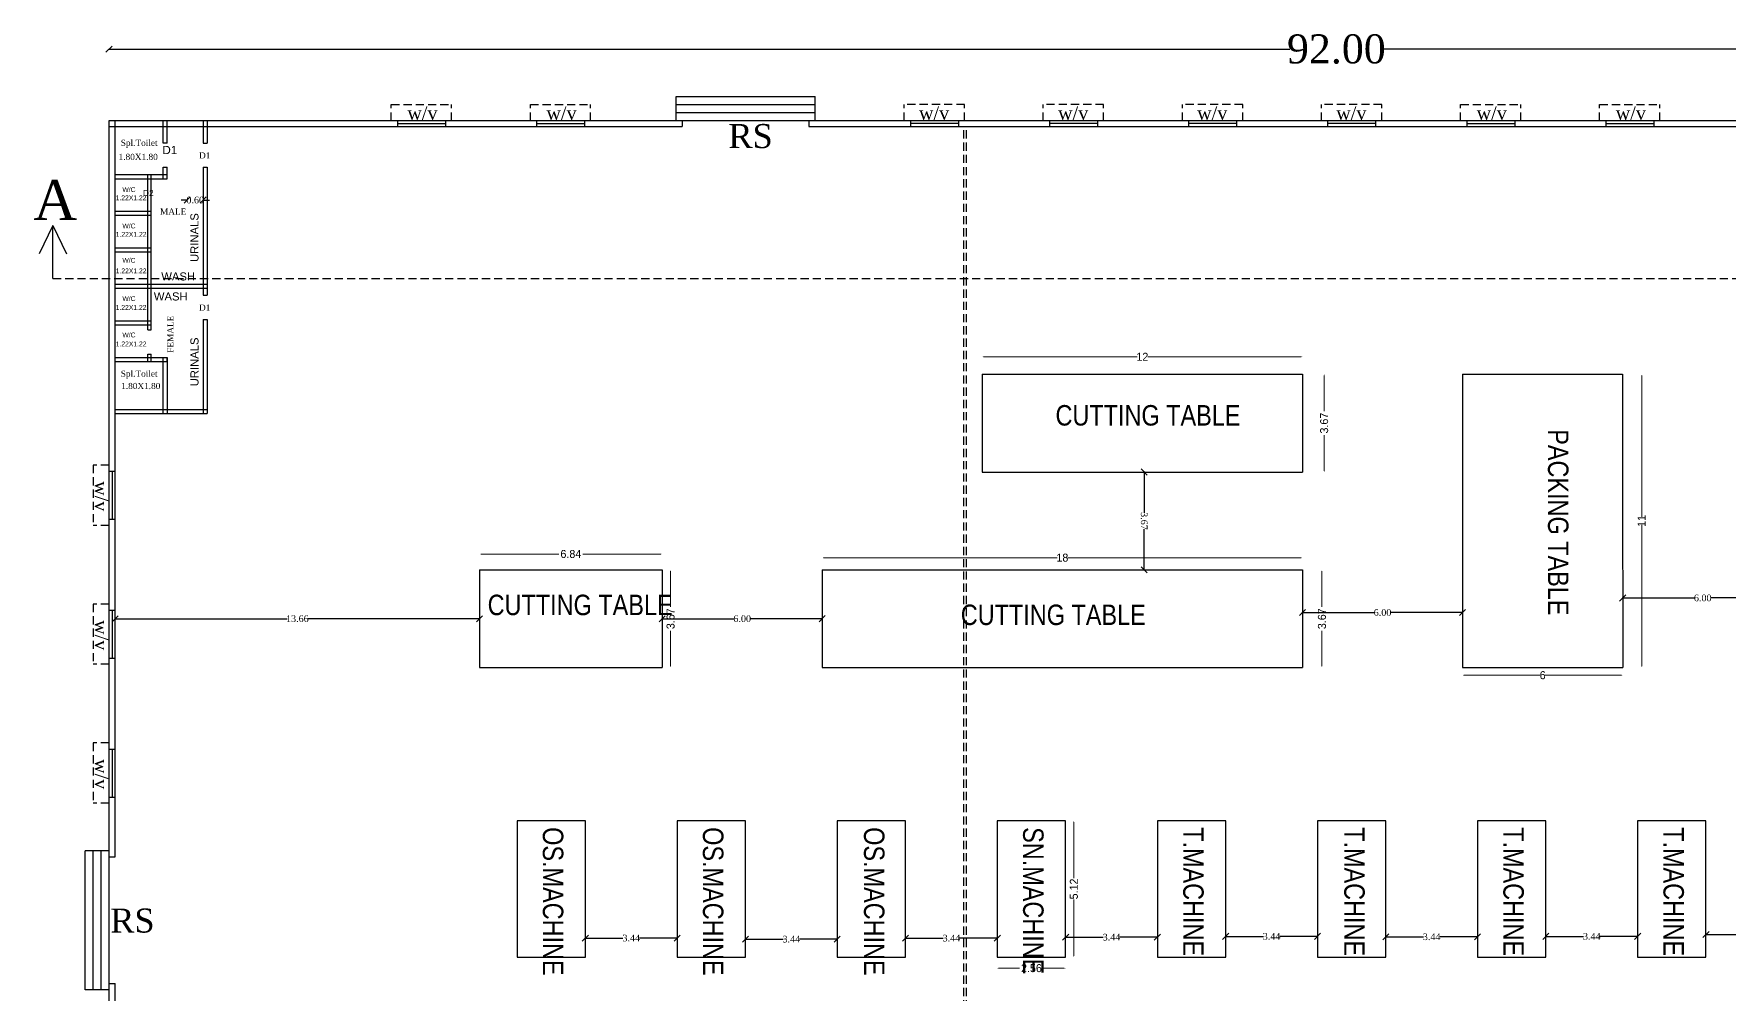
# Model space of a CAD drawing. Header units: metres. Extents: x 1422408 to 2282761, y 5574 to 80428.
# Drawn here: x 2282555.9 to 2282619.4, y 5608.5 to 5644.5 of the extents above; entities that cross this region are included whole.
import ezdxf

# ---------------------------------------------------------------- set-up
doc = ezdxf.new("R2010")
doc.units = ezdxf.units.M
doc.header["$LTSCALE"] = 3.5
doc.header["$MEASUREMENT"] = 0
doc.linetypes.add('HIDDEN', pattern=[0.375, 0.25, -0.125])
doc.layers.get('0').update_dxf_attribs({"linetype": 'CONTINUOUS'})
doc.layers.get('DEFPOINTS').update_dxf_attribs({"linetype": 'CONTINUOUS'})
doc.styles.add('ANAND', font='times.ttf')
doc.styles.add('ARIAL', font='arial.ttf')
doc.styles.add('ROOM TEXT 10.5', font='swissc.ttf')
doc.dimstyles.new('ISO-25', dxfattribs={"dimtxt": 0.3, "dimasz": 0.05, "dimexe": 0.5, "dimexo": 0, "dimgap": 0, "dimtad": 0, "dimtoh": 1, "dimdsep": 46, "dimtxsty": 'Standard', "dimcen": -0.3, "dimse1": 1, "dimse2": 1, "dimclrd": 256, "dimclrt": 256, "dimadec": 0, "dimazin": 0, "dimtfac": 1, "dimtmove": 0, "dimatfit": 3, "dimfxl": 0, "dimlwd": 5, "dimarcsym": 0})
doc.dimstyles.new('STANDARD$0', dxfattribs={"dimtxt": 0.25, "dimasz": 0.18, "dimexe": 2, "dimexo": 2, "dimgap": 0, "dimtad": 0, "dimzin": 0, "dimdsep": 46, "dimtxsty": 'ANAND', "dimblk": 'OBLIQUE', "dimcen": 0.0625, "dimdle": 0.02, "dimse1": 1, "dimse2": 1, "dimadec": 0, "dimazin": 0, "dimtfac": 1, "dimtix": 1, "dimtofl": 0, "dimtmove": 2, "dimatfit": 3, "dimldrblk": 'OBLIQUE', "dimfxl": 0, "dimtolj": 1, "dimtzin": 0, "dimarcsym": 0})

# ---------------------------------------------------------------- blocks, each defined once
blk = doc.blocks.new('*D156')
at = {"lineweight": 5}
for p, q in [((2282585.455, 5624.899), (2282594.205, 5624.899)), ((2282603.355, 5624.899), (2282594.605, 5624.899))]:
    blk.add_line(p, q, dxfattribs=at)
for points in [[(2282585.455, 5624.907), (2282585.455, 5624.891), (2282585.405, 5624.899)], [(2282603.355, 5624.907), (2282603.355, 5624.891), (2282603.405, 5624.899)]]:
    blk.add_solid(points)
at = {"layer": 'DEFPOINTS', "color": 0}
for p in [(2282603.405, 5624.899), (2282585.405, 5624.443), (2282603.405, 5624.443)]:
    blk.add_point(p, dxfattribs=at)
at = {"lineweight": -2, "insert": (2282594.405, 5624.899), "char_height": 0.3, "attachment_point": 5}
blk.add_mtext('18', dxfattribs=at)
blk = doc.blocks.new('*D157')
at = {"lineweight": 5}
for p, q in [((2282604.135, 5624.393), (2282604.135, 5623.06)), ((2282604.135, 5620.826), (2282604.135, 5622.16))]:
    blk.add_line(p, q, dxfattribs=at)
for points in [[(2282604.127, 5624.393), (2282604.143, 5624.393), (2282604.135, 5624.443)], [(2282604.127, 5620.826), (2282604.143, 5620.826), (2282604.135, 5620.776)]]:
    blk.add_solid(points)
at = {"layer": 'DEFPOINTS', "color": 0}
for p in [(2282603.405, 5624.443), (2282603.406, 5620.776), (2282604.135, 5620.776)]:
    blk.add_point(p, dxfattribs=at)
at = {"lineweight": -2, "insert": (2282604.135, 5622.61), "char_height": 0.3, "attachment_point": 5, "rotation": 90}
blk.add_mtext('3.67', dxfattribs=at)
blk = doc.blocks.new('*D158')
at = {"lineweight": 5}
for p, q in [((2282609.456, 5620.491), (2282612.306, 5620.491)), ((2282615.356, 5620.491), (2282612.506, 5620.491))]:
    blk.add_line(p, q, dxfattribs=at)
for points in [[(2282609.456, 5620.5), (2282609.456, 5620.483), (2282609.406, 5620.491)], [(2282615.356, 5620.5), (2282615.356, 5620.483), (2282615.406, 5620.491)]]:
    blk.add_solid(points)
at = {"layer": 'DEFPOINTS', "color": 0}
for p in [(2282609.406, 5620.776), (2282615.406, 5620.776), (2282615.406, 5620.491)]:
    blk.add_point(p, dxfattribs=at)
at = {"lineweight": -2, "insert": (2282612.406, 5620.491), "char_height": 0.3, "attachment_point": 5}
blk.add_mtext('6', dxfattribs=at)
blk = doc.blocks.new('*D159')
at = {"lineweight": 5}
for p, q in [((2282616.117, 5631.73), (2282616.117, 5626.428)), ((2282616.117, 5620.826), (2282616.117, 5626.128))]:
    blk.add_line(p, q, dxfattribs=at)
for points in [[(2282616.108, 5631.73), (2282616.125, 5631.73), (2282616.117, 5631.78)], [(2282616.108, 5620.826), (2282616.125, 5620.826), (2282616.117, 5620.776)]]:
    blk.add_solid(points)
at = {"layer": 'DEFPOINTS', "color": 0}
for p in [(2282615.403, 5631.78), (2282616.117, 5631.78), (2282615.406, 5620.776)]:
    blk.add_point(p, dxfattribs=at)
at = {"lineweight": -2, "insert": (2282616.117, 5626.278), "char_height": 0.3, "attachment_point": 5, "rotation": 90}
blk.add_mtext('11', dxfattribs=at)
blk = doc.blocks.new('*D164')
at = {"lineweight": 5}
for p, q in [((2282591.453, 5632.432), (2282597.203, 5632.432)), ((2282603.353, 5632.432), (2282597.603, 5632.432))]:
    blk.add_line(p, q, dxfattribs=at)
for points in [[(2282591.453, 5632.44), (2282591.453, 5632.423), (2282591.403, 5632.432)], [(2282603.353, 5632.44), (2282603.353, 5632.423), (2282603.403, 5632.432)]]:
    blk.add_solid(points)
at = {"layer": 'DEFPOINTS', "color": 0}
for p in [(2282603.403, 5632.432), (2282591.403, 5631.78), (2282603.403, 5631.78)]:
    blk.add_point(p, dxfattribs=at)
at = {"lineweight": -2, "insert": (2282597.403, 5632.432), "char_height": 0.3, "attachment_point": 5}
blk.add_mtext('12', dxfattribs=at)
blk = doc.blocks.new('*D165')
at = {"lineweight": 5}
for p, q in [((2282604.217, 5631.73), (2282604.217, 5630.395)), ((2282604.217, 5628.16), (2282604.217, 5629.495))]:
    blk.add_line(p, q, dxfattribs=at)
for points in [[(2282604.209, 5631.73), (2282604.226, 5631.73), (2282604.217, 5631.78)], [(2282604.209, 5628.16), (2282604.226, 5628.16), (2282604.217, 5628.11)]]:
    blk.add_solid(points)
at = {"layer": 'DEFPOINTS', "color": 0}
for p in [(2282603.403, 5631.78), (2282603.404, 5628.11), (2282604.217, 5628.11)]:
    blk.add_point(p, dxfattribs=at)
at = {"lineweight": -2, "insert": (2282604.217, 5629.945), "char_height": 0.3, "attachment_point": 5, "rotation": 90}
blk.add_mtext('3.67', dxfattribs=at)
blk = doc.blocks.new('*D166')
at = {"lineweight": 5}
for p, q in [((2282572.611, 5625.037), (2282575.533, 5625.037)), ((2282579.355, 5625.037), (2282576.433, 5625.037))]:
    blk.add_line(p, q, dxfattribs=at)
for points in [[(2282572.611, 5625.046), (2282572.611, 5625.029), (2282572.561, 5625.037)], [(2282579.355, 5625.046), (2282579.355, 5625.029), (2282579.405, 5625.037)]]:
    blk.add_solid(points)
at = {"layer": 'DEFPOINTS', "color": 0}
for p in [(2282572.561, 5625.037), (2282572.561, 5624.443), (2282579.405, 5624.443)]:
    blk.add_point(p, dxfattribs=at)
at = {"lineweight": -2, "insert": (2282575.983, 5625.037), "char_height": 0.3, "attachment_point": 5}
blk.add_mtext('6.84', dxfattribs=at)
blk = doc.blocks.new('*D167')
at = {"lineweight": 5}
for p, q in [((2282579.721, 5624.393), (2282579.721, 5623.06)), ((2282579.721, 5620.826), (2282579.721, 5622.16))]:
    blk.add_line(p, q, dxfattribs=at)
for points in [[(2282579.713, 5624.393), (2282579.729, 5624.393), (2282579.721, 5624.443)], [(2282579.713, 5620.826), (2282579.729, 5620.826), (2282579.721, 5620.776)]]:
    blk.add_solid(points)
at = {"layer": 'DEFPOINTS', "color": 0}
for p in [(2282579.405, 5624.443), (2282579.406, 5620.776), (2282579.721, 5620.776)]:
    blk.add_point(p, dxfattribs=at)
at = {"lineweight": -2, "insert": (2282579.721, 5622.61), "char_height": 0.3, "attachment_point": 5, "rotation": 90}
blk.add_mtext('3.67', dxfattribs=at)
blk = doc.blocks.new('_Oblique')
at = {"color": 0, "linetype": 'ByBlock', "lineweight": -2}
blk.add_line((-0.5, -0.5), (0.5, 0.5), dxfattribs=at)
blk = doc.blocks.new('*D102')
at = {"color": 0, "lineweight": -2, "ltscale": 400}
for p, q in [((2282579.385, 5622.61), (2282582.097, 5622.61)), ((2282585.425, 5622.611), (2282582.714, 5622.61))]:
    blk.add_line(p, q, dxfattribs=at)
at = {"layer": 'DEFPOINTS', "color": 0, "ltscale": 400}
for p in [(2282579.405, 5622.61), (2282585.405, 5622.611), (2282585.405, 5622.611)]:
    blk.add_point(p, dxfattribs=at)
at = {"color": 0, "lineweight": -2, "ltscale": 400, "xscale": 0.23, "yscale": 0.23, "zscale": 0.23}
for p, rotation in [((2282579.405, 5622.61), 180.0126523814835), ((2282585.405, 5622.611), 0.0126523814834913)]:
    blk.add_blockref('_Oblique', p, dxfattribs=dict(at, rotation=rotation))
at = {"color": 0, "ltscale": 400, "insert": (2282582.405, 5622.61), "char_height": 0.25, "attachment_point": 5, "rotation": 0.01265, "style": 'ANAND'}
blk.add_mtext('\\A1;6.00', dxfattribs=at)
blk = doc.blocks.new('*D103')
at = {"color": 0, "lineweight": -2, "ltscale": 400}
for p, q in [((2282603.385, 5622.841), (2282606.097, 5622.842)), ((2282609.425, 5622.842), (2282606.714, 5622.842))]:
    blk.add_line(p, q, dxfattribs=at)
at = {"layer": 'DEFPOINTS', "color": 0, "ltscale": 400}
for p in [(2282603.405, 5622.615), (2282609.405, 5622.842), (2282609.405, 5622.616)]:
    blk.add_point(p, dxfattribs=at)
at = {"color": 0, "lineweight": -2, "ltscale": 400, "xscale": 0.23, "yscale": 0.23, "zscale": 0.23}
for p, rotation in [((2282603.405, 5622.841), 180.0126523851158), ((2282609.405, 5622.842), 0.0126523851157993)]:
    blk.add_blockref('_Oblique', p, dxfattribs=dict(at, rotation=rotation))
at = {"color": 0, "ltscale": 400, "insert": (2282606.405, 5622.842), "char_height": 0.25, "attachment_point": 5, "rotation": 0.01265, "style": 'ANAND'}
blk.add_mtext('\\A1;6.00', dxfattribs=at)
blk = doc.blocks.new('*D104')
at = {"color": 0, "lineweight": -2, "ltscale": 400}
for p, q in [((2282597.469, 5628.13), (2282597.47, 5626.584)), ((2282597.47, 5624.423), (2282597.47, 5625.969))]:
    blk.add_line(p, q, dxfattribs=at)
at = {"layer": 'DEFPOINTS', "color": 0, "ltscale": 400}
for p in [(2282597.404, 5628.11), (2282597.405, 5624.443), (2282597.47, 5624.443)]:
    blk.add_point(p, dxfattribs=at)
at = {"color": 0, "lineweight": -2, "ltscale": 400, "xscale": 0.23, "yscale": 0.23, "zscale": 0.23}
for p, rotation in [((2282597.469, 5628.11), 90.01265238877183), ((2282597.47, 5624.443), 270.0126523887718)]:
    blk.add_blockref('_Oblique', p, dxfattribs=dict(at, rotation=rotation))
at = {"color": 0, "ltscale": 400, "insert": (2282597.47, 5626.276), "char_height": 0.25, "attachment_point": 5, "rotation": 270.01265, "style": 'ANAND'}
blk.add_mtext('\\A1;3.67', dxfattribs=at)
blk = doc.blocks.new('*D105')
at = {"color": 0, "lineweight": -2, "ltscale": 400}
for p, q in [((2282615.385, 5623.388), (2282618.096, 5623.389)), ((2282621.425, 5623.389), (2282618.713, 5623.389))]:
    blk.add_line(p, q, dxfattribs=at)
at = {"layer": 'DEFPOINTS', "color": 0, "ltscale": 400}
for p in [(2282615.405, 5623.234), (2282621.405, 5623.389), (2282621.405, 5623.235)]:
    blk.add_point(p, dxfattribs=at)
at = {"color": 0, "lineweight": -2, "ltscale": 400, "xscale": 0.23, "yscale": 0.23, "zscale": 0.23}
for p, rotation in [((2282615.405, 5623.388), 180.0126523851389), ((2282621.405, 5623.389), 0.0126523851389156)]:
    blk.add_blockref('_Oblique', p, dxfattribs=dict(at, rotation=rotation))
at = {"color": 0, "ltscale": 400, "insert": (2282618.405, 5623.389), "char_height": 0.25, "attachment_point": 5, "rotation": 0.01265, "style": 'ANAND'}
blk.add_mtext('\\A1;6.00', dxfattribs=at)
blk = doc.blocks.new('*D110')
at = {"lineweight": 5}
for p, q in [((2282592.015, 5609.507), (2282592.796, 5609.507)), ((2282594.477, 5609.507), (2282593.696, 5609.507))]:
    blk.add_line(p, q, dxfattribs=at)
for points in [[(2282592.015, 5609.515), (2282592.015, 5609.498), (2282591.965, 5609.507)], [(2282594.477, 5609.515), (2282594.477, 5609.498), (2282594.527, 5609.507)]]:
    blk.add_solid(points)
at = {"layer": 'DEFPOINTS', "color": 0}
for p in [(2282591.965, 5609.92), (2282594.527, 5609.92), (2282591.965, 5609.507)]:
    blk.add_point(p, dxfattribs=at)
at = {"lineweight": -2, "insert": (2282593.246, 5609.507), "char_height": 0.3, "attachment_point": 5}
blk.add_mtext('2.56', dxfattribs=at)
blk = doc.blocks.new('*D111')
at = {"lineweight": 5}
for p, q in [((2282594.836, 5614.987), (2282594.836, 5612.878)), ((2282594.836, 5609.97), (2282594.836, 5612.078))]:
    blk.add_line(p, q, dxfattribs=at)
for points in [[(2282594.827, 5614.987), (2282594.844, 5614.987), (2282594.836, 5615.037)], [(2282594.827, 5609.97), (2282594.844, 5609.97), (2282594.836, 5609.92)]]:
    blk.add_solid(points)
at = {"layer": 'DEFPOINTS', "color": 0}
for p in [(2282594.527, 5615.037), (2282594.836, 5615.037), (2282594.527, 5609.92)]:
    blk.add_point(p, dxfattribs=at)
at = {"lineweight": -2, "insert": (2282594.836, 5612.478), "char_height": 0.3, "attachment_point": 5, "rotation": 90}
blk.add_mtext('5.12', dxfattribs=at)
blk = doc.blocks.new('*D123')
at = {"color": 0, "lineweight": -2, "ltscale": 400}
for p, q in [((2282576.507, 5610.635), (2282577.937, 5610.635)), ((2282579.985, 5610.635), (2282578.555, 5610.635))]:
    blk.add_line(p, q, dxfattribs=at)
at = {"layer": 'DEFPOINTS', "color": 0, "ltscale": 400}
for p in [(2282576.527, 5610.553), (2282579.965, 5610.635), (2282579.965, 5610.553)]:
    blk.add_point(p, dxfattribs=at)
at = {"color": 0, "lineweight": -2, "ltscale": 400, "xscale": 0.23, "yscale": 0.23, "zscale": 0.23, "rotation": 180}
blk.add_blockref('_Oblique', (2282576.527, 5610.635), dxfattribs=at)
at = {"color": 0, "lineweight": -2, "ltscale": 400, "xscale": 0.23, "yscale": 0.23, "zscale": 0.23}
blk.add_blockref('_Oblique', (2282579.965, 5610.635), dxfattribs=at)
at = {"color": 0, "ltscale": 400, "insert": (2282578.246, 5610.635), "char_height": 0.25, "attachment_point": 5, "style": 'ANAND'}
blk.add_mtext('\\A1;3.44', dxfattribs=at)
blk = doc.blocks.new('*D124')
at = {"color": 0, "lineweight": -2, "ltscale": 400}
for p, q in [((2282582.507, 5610.594), (2282583.937, 5610.594)), ((2282585.985, 5610.594), (2282584.555, 5610.594))]:
    blk.add_line(p, q, dxfattribs=at)
at = {"layer": 'DEFPOINTS', "color": 0, "ltscale": 400}
for p in [(2282582.527, 5610.635), (2282585.965, 5610.635), (2282585.965, 5610.594)]:
    blk.add_point(p, dxfattribs=at)
at = {"color": 0, "lineweight": -2, "ltscale": 400, "xscale": 0.23, "yscale": 0.23, "zscale": 0.23, "rotation": 180}
blk.add_blockref('_Oblique', (2282582.527, 5610.594), dxfattribs=at)
at = {"color": 0, "lineweight": -2, "ltscale": 400, "xscale": 0.23, "yscale": 0.23, "zscale": 0.23}
blk.add_blockref('_Oblique', (2282585.965, 5610.594), dxfattribs=at)
at = {"color": 0, "ltscale": 400, "insert": (2282584.246, 5610.594), "char_height": 0.25, "attachment_point": 5, "style": 'ANAND'}
blk.add_mtext('\\A1;3.44', dxfattribs=at)
blk = doc.blocks.new('*D125')
at = {"color": 0, "lineweight": -2, "ltscale": 400}
for p, q in [((2282588.507, 5610.632), (2282589.937, 5610.632)), ((2282591.985, 5610.632), (2282590.555, 5610.632))]:
    blk.add_line(p, q, dxfattribs=at)
at = {"layer": 'DEFPOINTS', "color": 0, "ltscale": 400}
for p in [(2282588.527, 5610.594), (2282591.965, 5610.632), (2282591.965, 5610.594)]:
    blk.add_point(p, dxfattribs=at)
at = {"color": 0, "lineweight": -2, "ltscale": 400, "xscale": 0.23, "yscale": 0.23, "zscale": 0.23, "rotation": 180}
blk.add_blockref('_Oblique', (2282588.527, 5610.632), dxfattribs=at)
at = {"color": 0, "lineweight": -2, "ltscale": 400, "xscale": 0.23, "yscale": 0.23, "zscale": 0.23}
blk.add_blockref('_Oblique', (2282591.965, 5610.632), dxfattribs=at)
at = {"color": 0, "ltscale": 400, "insert": (2282590.246, 5610.632), "char_height": 0.25, "attachment_point": 5, "style": 'ANAND'}
blk.add_mtext('\\A1;3.44', dxfattribs=at)
blk = doc.blocks.new('*D126')
at = {"color": 0, "lineweight": -2, "ltscale": 400}
for p, q in [((2282594.507, 5610.668), (2282595.937, 5610.668)), ((2282597.985, 5610.668), (2282596.555, 5610.668))]:
    blk.add_line(p, q, dxfattribs=at)
at = {"layer": 'DEFPOINTS', "color": 0, "ltscale": 400}
for p in [(2282594.527, 5610.632), (2282597.965, 5610.668), (2282597.965, 5610.632)]:
    blk.add_point(p, dxfattribs=at)
at = {"color": 0, "lineweight": -2, "ltscale": 400, "xscale": 0.23, "yscale": 0.23, "zscale": 0.23, "rotation": 180}
blk.add_blockref('_Oblique', (2282594.527, 5610.668), dxfattribs=at)
at = {"color": 0, "lineweight": -2, "ltscale": 400, "xscale": 0.23, "yscale": 0.23, "zscale": 0.23}
blk.add_blockref('_Oblique', (2282597.965, 5610.668), dxfattribs=at)
at = {"color": 0, "ltscale": 400, "insert": (2282596.246, 5610.668), "char_height": 0.25, "attachment_point": 5, "style": 'ANAND'}
blk.add_mtext('\\A1;3.44', dxfattribs=at)
blk = doc.blocks.new('*D127')
at = {"color": 0, "lineweight": -2, "ltscale": 400}
for p, q in [((2282600.507, 5610.699), (2282601.937, 5610.699)), ((2282603.985, 5610.699), (2282602.555, 5610.699))]:
    blk.add_line(p, q, dxfattribs=at)
at = {"layer": 'DEFPOINTS', "color": 0, "ltscale": 400}
for p in [(2282600.527, 5610.668), (2282603.965, 5610.699), (2282603.965, 5610.668)]:
    blk.add_point(p, dxfattribs=at)
at = {"color": 0, "lineweight": -2, "ltscale": 400, "xscale": 0.23, "yscale": 0.23, "zscale": 0.23, "rotation": 180}
blk.add_blockref('_Oblique', (2282600.527, 5610.699), dxfattribs=at)
at = {"color": 0, "lineweight": -2, "ltscale": 400, "xscale": 0.23, "yscale": 0.23, "zscale": 0.23}
blk.add_blockref('_Oblique', (2282603.965, 5610.699), dxfattribs=at)
at = {"color": 0, "ltscale": 400, "insert": (2282602.246, 5610.699), "char_height": 0.25, "attachment_point": 5, "style": 'ANAND'}
blk.add_mtext('\\A1;3.44', dxfattribs=at)
blk = doc.blocks.new('*D128')
at = {"color": 0, "lineweight": -2, "ltscale": 400}
for p, q in [((2282606.507, 5610.683), (2282607.937, 5610.683)), ((2282609.985, 5610.683), (2282608.555, 5610.683))]:
    blk.add_line(p, q, dxfattribs=at)
at = {"layer": 'DEFPOINTS', "color": 0, "ltscale": 400}
for p in [(2282606.527, 5610.699), (2282609.965, 5610.699), (2282609.965, 5610.683)]:
    blk.add_point(p, dxfattribs=at)
at = {"color": 0, "lineweight": -2, "ltscale": 400, "xscale": 0.23, "yscale": 0.23, "zscale": 0.23, "rotation": 180}
blk.add_blockref('_Oblique', (2282606.527, 5610.683), dxfattribs=at)
at = {"color": 0, "lineweight": -2, "ltscale": 400, "xscale": 0.23, "yscale": 0.23, "zscale": 0.23}
blk.add_blockref('_Oblique', (2282609.965, 5610.683), dxfattribs=at)
at = {"color": 0, "ltscale": 400, "insert": (2282608.246, 5610.683), "char_height": 0.25, "attachment_point": 5, "style": 'ANAND'}
blk.add_mtext('\\A1;3.44', dxfattribs=at)
blk = doc.blocks.new('*D129')
at = {"color": 0, "lineweight": -2, "ltscale": 400}
for p, q in [((2282612.507, 5610.699), (2282613.937, 5610.699)), ((2282615.985, 5610.699), (2282614.555, 5610.699))]:
    blk.add_line(p, q, dxfattribs=at)
at = {"layer": 'DEFPOINTS', "color": 0, "ltscale": 400}
for p in [(2282612.527, 5610.683), (2282615.965, 5610.699), (2282615.965, 5610.683)]:
    blk.add_point(p, dxfattribs=at)
at = {"color": 0, "lineweight": -2, "ltscale": 400, "xscale": 0.23, "yscale": 0.23, "zscale": 0.23, "rotation": 180}
blk.add_blockref('_Oblique', (2282612.527, 5610.699), dxfattribs=at)
at = {"color": 0, "lineweight": -2, "ltscale": 400, "xscale": 0.23, "yscale": 0.23, "zscale": 0.23}
blk.add_blockref('_Oblique', (2282615.965, 5610.699), dxfattribs=at)
at = {"color": 0, "ltscale": 400, "insert": (2282614.246, 5610.699), "char_height": 0.25, "attachment_point": 5, "style": 'ANAND'}
blk.add_mtext('\\A1;3.44', dxfattribs=at)
blk = doc.blocks.new('*D130')
at = {"color": 0, "lineweight": -2, "ltscale": 400}
for p, q in [((2282618.507, 5610.771), (2282619.937, 5610.771)), ((2282621.985, 5610.771), (2282620.555, 5610.771))]:
    blk.add_line(p, q, dxfattribs=at)
at = {"layer": 'DEFPOINTS', "color": 0, "ltscale": 400}
for p in [(2282618.527, 5610.699), (2282621.965, 5610.771), (2282621.965, 5610.699)]:
    blk.add_point(p, dxfattribs=at)
at = {"color": 0, "lineweight": -2, "ltscale": 400, "xscale": 0.23, "yscale": 0.23, "zscale": 0.23, "rotation": 180}
blk.add_blockref('_Oblique', (2282618.527, 5610.771), dxfattribs=at)
at = {"color": 0, "lineweight": -2, "ltscale": 400, "xscale": 0.23, "yscale": 0.23, "zscale": 0.23}
blk.add_blockref('_Oblique', (2282621.965, 5610.771), dxfattribs=at)
at = {"color": 0, "ltscale": 400, "insert": (2282620.246, 5610.771), "char_height": 0.25, "attachment_point": 5, "style": 'ANAND'}
blk.add_mtext('\\A1;3.44', dxfattribs=at)
blk = doc.blocks.new('*D134')
at = {"color": 0, "lineweight": -2, "ltscale": 400}
for p, q in [((2282561.604, 5638.309), (2282561.374, 5638.309)), ((2282562.204, 5638.309), (2282562.434, 5638.309))]:
    blk.add_line(p, q, dxfattribs=at)
at = {"layer": 'DEFPOINTS', "color": 0, "ltscale": 400}
for p in [(2282562.204, 5638.309), (2282561.604, 5638.096), (2282562.204, 5638.096)]:
    blk.add_point(p, dxfattribs=at)
at = {"color": 0, "lineweight": -2, "ltscale": 400, "xscale": 0.23, "yscale": 0.23, "zscale": 0.23}
blk.add_blockref('_Oblique', (2282561.604, 5638.309), dxfattribs=at)
at = {"color": 0, "lineweight": -2, "ltscale": 400, "xscale": 0.23, "yscale": 0.23, "zscale": 0.23, "rotation": 180}
blk.add_blockref('_Oblique', (2282562.204, 5638.309), dxfattribs=at)
at = {"color": 0, "ltscale": 400, "insert": (2282561.904, 5638.309), "char_height": 0.25, "attachment_point": 5, "style": 'ANAND'}
blk.add_mtext('\\A1;0.60', dxfattribs=at)
blk = doc.blocks.new('*D135')
at = {"color": 0, "lineweight": -2, "ltscale": 400}
for p, q in [((2282558.884, 5622.61), (2282565.346, 5622.61)), ((2282572.581, 5622.61), (2282566.119, 5622.61))]:
    blk.add_line(p, q, dxfattribs=at)
at = {"layer": 'DEFPOINTS', "color": 0, "ltscale": 400}
for p in [(2282558.904, 5622.61), (2282558.904, 5622.61), (2282572.561, 5622.61)]:
    blk.add_point(p, dxfattribs=at)
at = {"color": 0, "lineweight": -2, "ltscale": 400, "xscale": 0.23, "yscale": 0.23, "zscale": 0.23, "rotation": 180}
blk.add_blockref('_Oblique', (2282558.904, 5622.61), dxfattribs=at)
at = {"color": 0, "lineweight": -2, "ltscale": 400, "xscale": 0.23, "yscale": 0.23, "zscale": 0.23}
blk.add_blockref('_Oblique', (2282572.561, 5622.61), dxfattribs=at)
at = {"color": 0, "ltscale": 400, "insert": (2282565.733, 5622.61), "char_height": 0.25, "attachment_point": 5, "style": 'ANAND'}
blk.add_mtext('\\A1;13.66', dxfattribs=at)
blk = doc.blocks.new('*D137')
at = {"color": 0, "lineweight": -2, "ltscale": 400}
for p, q in [((2282558.654, 5643.966), (2282602.926, 5643.966)), ((2282650.694, 5643.966), (2282606.423, 5643.966))]:
    blk.add_line(p, q, dxfattribs=at)
at = {"layer": 'DEFPOINTS', "color": 0, "ltscale": 400}
for p in [(2282650.674, 5643.966), (2282558.674, 5641.291), (2282650.674, 5641.291)]:
    blk.add_point(p, dxfattribs=at)
at = {"color": 0, "lineweight": -2, "ltscale": 400, "xscale": 0.23, "yscale": 0.23, "zscale": 0.23, "rotation": 180}
blk.add_blockref('_Oblique', (2282558.674, 5643.966), dxfattribs=at)
at = {"color": 0, "lineweight": -2, "ltscale": 400, "xscale": 0.23, "yscale": 0.23, "zscale": 0.23}
blk.add_blockref('_Oblique', (2282650.674, 5643.966), dxfattribs=at)
at = {"color": 0, "ltscale": 400, "insert": (2282604.674, 5643.966), "char_height": 0.25, "attachment_point": 5, "style": 'ANAND'}
blk.add_mtext('\\A1;{\\H4.3568x;92.00}', dxfattribs=at)

msp = doc.modelspace()

# ---------------------------------------------------------------- linework, layer by layer
at = {"ltscale": 400}
for p, q in [((2282579.92729, 5642.19094), (2282585.13729, 5642.19094)), ((2282579.92729, 5641.29094), (2282579.92729, 5642.19094)), ((2282585.13729, 5641.29094), (2282585.13729, 5642.19094)), ((2282579.92729, 5641.89094), (2282585.13729, 5641.89094)), ((2282579.92729, 5641.59094), (2282585.13729, 5641.59094)), ((2282558.67449, 5579.29094), (2282558.67449, 5641.29094)), ((2282558.67449, 5641.29094), (2282650.67449, 5641.29094)), ((2282558.67449, 5641.06094), (2282580.15729, 5641.06094)), ((2282558.90449, 5613.67978), (2282558.90449, 5641.29094)), ((2282560.70449, 5640.44319), (2282560.70449, 5641.29094)), ((2282560.85449, 5640.44319), (2282560.85449, 5641.29094)), ((2282562.20449, 5641.29094), (2282562.20449, 5640.44816)), ((2282562.35449, 5641.29094), (2282562.35449, 5640.44816)), ((2282569.48201, 5641.29094), (2282569.48201, 5641.06094)), ((2282569.48201, 5641.17594), (2282571.28201, 5641.17594)), ((2282571.28201, 5641.29094), (2282571.28201, 5641.06094)), ((2282574.6949, 5641.29094), (2282574.6949, 5641.06094)), ((2282574.6949, 5641.17594), (2282576.4949, 5641.17594)), ((2282576.4949, 5641.29094), (2282576.4949, 5641.06094)), ((2282580.15729, 5641.29094), (2282580.15729, 5641.06094)), ((2282580.15729, 5641.29094), (2282584.90729, 5641.29094)), ((2282584.90729, 5641.29094), (2282584.90729, 5641.06094)), ((2282584.90729, 5641.06094), (2282625.58542, 5641.06094)), ((2282588.70768, 5641.29094), (2282588.70768, 5641.06094)), ((2282590.50768, 5641.17594), (2282588.70768, 5641.17594)), ((2282590.50768, 5641.29094), (2282590.50768, 5641.06094)), ((2282593.92057, 5641.29094), (2282593.92057, 5641.06094)), ((2282595.72057, 5641.17594), (2282593.92057, 5641.17594)), ((2282595.72057, 5641.29094), (2282595.72057, 5641.06094)), ((2282599.13346, 5641.29094), (2282599.13346, 5641.06094)), ((2282600.93346, 5641.17594), (2282599.13346, 5641.17594)), ((2282600.93346, 5641.29094), (2282600.93346, 5641.06094)), ((2282604.34636, 5641.29094), (2282604.34636, 5641.06094)), ((2282606.14636, 5641.17594), (2282604.34636, 5641.17594)), ((2282606.14636, 5641.29094), (2282606.14636, 5641.06094)), ((2282609.55925, 5641.29094), (2282609.55925, 5641.06094)), ((2282609.55925, 5641.17594), (2282611.35925, 5641.17594)), ((2282611.35925, 5641.29094), (2282611.35925, 5641.06094)), ((2282614.77214, 5641.29094), (2282614.77214, 5641.06094)), ((2282614.77214, 5641.17594), (2282616.57214, 5641.17594)), ((2282616.57214, 5641.29094), (2282616.57214, 5641.06094)), ((2282560.70449, 5640.45513), (2282560.85449, 5640.45513)), ((2282562.20449, 5640.44816), (2282562.35449, 5640.44816)), ((2282560.70449, 5639.11094), (2282560.70449, 5639.54513)), ((2282560.70449, 5639.54513), (2282560.85449, 5639.54513)), ((2282560.85449, 5639.11094), (2282560.85449, 5639.54513)), ((2282562.20449, 5639.53816), (2282562.20449, 5634.74184)), ((2282562.20449, 5639.53816), (2282562.35449, 5639.53816)), ((2282562.35449, 5639.53816), (2282562.35449, 5634.74184)), ((2282558.90449, 5639.26094), (2282560.85449, 5639.26094)), ((2282558.90449, 5639.11094), (2282560.85449, 5639.11094)), ((2282560.12449, 5633.44063), (2282560.12449, 5639.26094)), ((2282560.25449, 5633.44063), (2282560.25449, 5639.26094)), ((2282558.90449, 5637.89094), (2282560.25449, 5637.89094)), ((2282558.90449, 5637.74094), (2282560.25449, 5637.74094)), ((2282556.5701, 5637.35003), (2282556.05573, 5636.29774)), ((2282556.5701, 5635.36258), (2282556.5701, 5637.35003)), ((2282556.5701, 5637.35003), (2282557.08447, 5636.29774)), ((2282558.90449, 5636.52094), (2282560.25449, 5636.52094)), ((2282558.90449, 5636.37094), (2282560.25449, 5636.37094)), ((2282558.90449, 5635.15094), (2282562.35449, 5635.15094)), ((2282558.90449, 5635.00094), (2282562.35449, 5635.00094)), ((2282562.20449, 5634.74184), (2282562.35449, 5634.74184)), ((2282558.90449, 5633.78094), (2282560.25449, 5633.78094)), ((2282562.20449, 5633.83184), (2282562.20449, 5630.31094)), ((2282562.20449, 5633.83184), (2282562.35449, 5633.83184)), ((2282562.35449, 5633.83184), (2282562.35449, 5630.31094)), ((2282558.90449, 5633.63094), (2282560.25449, 5633.63094)), ((2282560.12449, 5633.44063), (2282560.25449, 5633.44063)), ((2282560.12449, 5632.26094), (2282560.12449, 5632.53063)), ((2282560.12449, 5632.53063), (2282560.25449, 5632.53063)), ((2282560.25449, 5632.26094), (2282560.25449, 5632.53063)), ((2282558.90449, 5632.41094), (2282560.25449, 5632.41094)), ((2282558.90449, 5632.41094), (2282560.85449, 5632.41094)), ((2282558.90449, 5632.26094), (2282560.25449, 5632.26094)), ((2282558.90449, 5632.26094), (2282560.85449, 5632.26094)), ((2282560.70449, 5630.31094), (2282560.70449, 5632.41094)), ((2282560.85449, 5632.26094), (2282560.85449, 5632.41094)), ((2282560.85449, 5632.41094), (2282560.85449, 5630.31094)), ((2282558.90449, 5630.46094), (2282562.35449, 5630.46094)), ((2282558.90449, 5630.31094), (2282562.35449, 5630.31094)), ((2282558.67449, 5628.14209), (2282558.90449, 5628.14209)), ((2282558.78949, 5628.14209), (2282558.78949, 5626.34209)), ((2282558.67449, 5626.34209), (2282558.90449, 5626.34209)), ((2282585.40473, 5624.44303), (2282585.40554, 5620.77643)), ((2282558.67449, 5622.93209), (2282558.90449, 5622.93209)), ((2282558.78949, 5622.93209), (2282558.78949, 5621.13209)), ((2282558.67449, 5621.13209), (2282558.90449, 5621.13209)), ((2282572.56059, 5620.77643), (2282572.56059, 5620.77643)), ((2282572.56059, 5620.77643), (2282579.40554, 5620.77643)), ((2282558.67449, 5617.72209), (2282558.90449, 5617.72209)), ((2282558.78949, 5617.72209), (2282558.78949, 5615.92209)), ((2282558.67449, 5615.92209), (2282558.90449, 5615.92209)), ((2282557.77449, 5608.69978), (2282557.77449, 5613.90978)), ((2282558.67449, 5613.90978), (2282557.77449, 5613.90978)), ((2282558.07449, 5608.69978), (2282558.07449, 5613.90978)), ((2282558.37449, 5608.69978), (2282558.37449, 5613.90978)), ((2282558.67449, 5613.67978), (2282558.90449, 5613.67978)), ((2282558.67449, 5608.92978), (2282558.67449, 5613.67978)), ((2282558.67449, 5608.69978), (2282557.77449, 5608.69978)), ((2282558.67449, 5608.92978), (2282558.90449, 5608.92978)), ((2282558.90449, 5579.29094), (2282558.90449, 5608.92978))]:
    msp.add_line(p, q, dxfattribs=at)
at = {"linetype": 'HIDDEN', "ltscale": 0.35}
for p, q in [((2282569.25201, 5641.29094), (2282569.25201, 5641.89094)), ((2282569.25201, 5641.89094), (2282571.51201, 5641.89094)), ((2282571.51201, 5641.29094), (2282571.51201, 5641.89094)), ((2282574.4649, 5641.29094), (2282574.4649, 5641.89094)), ((2282574.4649, 5641.89094), (2282576.7249, 5641.89094)), ((2282576.7249, 5641.29094), (2282576.7249, 5641.89094)), ((2282590.73768, 5641.89094), (2282588.47768, 5641.89094)), ((2282588.47768, 5641.29094), (2282588.47768, 5641.89094)), ((2282590.73768, 5641.29094), (2282590.73768, 5641.89094)), ((2282595.95057, 5641.89094), (2282593.69057, 5641.89094)), ((2282593.69057, 5641.29094), (2282593.69057, 5641.89094)), ((2282595.95057, 5641.29094), (2282595.95057, 5641.89094)), ((2282601.16346, 5641.89094), (2282598.90346, 5641.89094)), ((2282598.90346, 5641.29094), (2282598.90346, 5641.89094)), ((2282601.16346, 5641.29094), (2282601.16346, 5641.89094)), ((2282606.37636, 5641.89094), (2282604.11636, 5641.89094)), ((2282604.11636, 5641.29094), (2282604.11636, 5641.89094)), ((2282606.37636, 5641.29094), (2282606.37636, 5641.89094)), ((2282609.32925, 5641.29094), (2282609.32925, 5641.89094)), ((2282609.32925, 5641.89094), (2282611.58925, 5641.89094)), ((2282611.58925, 5641.29094), (2282611.58925, 5641.89094)), ((2282614.54214, 5641.29094), (2282614.54214, 5641.89094)), ((2282614.54214, 5641.89094), (2282616.80214, 5641.89094)), ((2282616.80214, 5641.29094), (2282616.80214, 5641.89094)), ((2282590.70626, 5579.52094), (2282590.70626, 5641.06094)), ((2282590.80626, 5579.52094), (2282590.80626, 5641.06094)), ((2282556.5701, 5635.36258), (2282653.53426, 5635.36258)), ((2282558.67449, 5628.37209), (2282558.07449, 5628.37209)), ((2282558.07449, 5628.37209), (2282558.07449, 5626.11209)), ((2282558.67449, 5626.11209), (2282558.07449, 5626.11209)), ((2282558.67449, 5623.16209), (2282558.07449, 5623.16209)), ((2282558.07449, 5623.16209), (2282558.07449, 5620.90209)), ((2282558.67449, 5620.90209), (2282558.07449, 5620.90209)), ((2282558.67449, 5617.95209), (2282558.07449, 5617.95209)), ((2282558.07449, 5617.95209), (2282558.07449, 5615.69209)), ((2282558.67449, 5615.69209), (2282558.07449, 5615.69209))]:
    msp.add_line(p, q, dxfattribs=at)
at = {"lineweight": -2}
for p, q in [((2282591.40311, 5631.77963), (2282591.40392, 5628.10963)), ((2282591.40311, 5631.77963), (2282603.40311, 5631.77963)), ((2282603.40311, 5631.77963), (2282603.40392, 5628.10963)), ((2282603.40311, 5631.77963), (2282603.40392, 5628.10963)), ((2282609.40311, 5631.77963), (2282609.40392, 5628.10963)), ((2282609.40311, 5631.77963), (2282615.40311, 5631.77963)), ((2282615.40311, 5631.77963), (2282615.40392, 5628.10963)), ((2282591.40392, 5628.10963), (2282603.40392, 5628.10963)), ((2282609.40392, 5628.10963), (2282609.40554, 5620.77643)), ((2282615.40392, 5628.10963), (2282615.40554, 5620.77643)), ((2282572.56059, 5624.44303), (2282572.56059, 5620.77643)), ((2282572.56059, 5624.44303), (2282579.40473, 5624.44303)), ((2282579.40473, 5624.44303), (2282579.40554, 5620.77643)), ((2282585.40473, 5624.44303), (2282591.40473, 5624.44303)), ((2282591.40473, 5624.44303), (2282597.40473, 5624.44303)), ((2282597.40473, 5624.44303), (2282603.40473, 5624.44303)), ((2282603.40473, 5624.44303), (2282603.40554, 5620.77643)), ((2282603.40473, 5624.44303), (2282603.40554, 5620.77643)), ((2282585.40554, 5620.77643), (2282591.40554, 5620.77643)), ((2282591.40554, 5620.77643), (2282597.40554, 5620.77643)), ((2282597.40554, 5620.77643), (2282603.40554, 5620.77643)), ((2282609.40554, 5620.77643), (2282615.40554, 5620.77643))]:
    msp.add_line(p, q, dxfattribs=at)
at = {"ltscale": 400}
msp.add_lwpolyline([(2282558.67449, 5641.29094), (2282650.67449, 5641.29094), (2282650.67449, 5579.29094), (2282558.67449, 5579.29094)], close=True, dxfattribs=at)
at = {"lineweight": -2}
for points in [[(2282573.96546, 5609.91968), (2282576.52725, 5609.91968), (2282576.52725, 5615.03689), (2282573.96546, 5615.03689)], [(2282579.96546, 5609.91968), (2282582.52725, 5609.91968), (2282582.52725, 5615.03689), (2282579.96546, 5615.03689)], [(2282585.96546, 5609.91968), (2282588.52725, 5609.91968), (2282588.52725, 5615.03689), (2282585.96546, 5615.03689)], [(2282591.96546, 5609.91968), (2282594.52725, 5609.91968), (2282594.52725, 5615.03689), (2282591.96546, 5615.03689)], [(2282597.96546, 5609.91968), (2282600.52725, 5609.91968), (2282600.52725, 5615.03689), (2282597.96546, 5615.03689)], [(2282603.96546, 5609.91968), (2282606.52725, 5609.91968), (2282606.52725, 5615.03689), (2282603.96546, 5615.03689)], [(2282609.96546, 5609.91968), (2282612.52725, 5609.91968), (2282612.52725, 5615.03689), (2282609.96546, 5615.03689)], [(2282615.96546, 5609.91968), (2282618.52725, 5609.91968), (2282618.52725, 5615.03689), (2282615.96546, 5615.03689)]]:
    msp.add_lwpolyline(points, close=True, dxfattribs=at)

# ---------------------------------------------------------------- texts
for s, height, style, p in [('w/v', 0.5, 'ANAND', (2282569.85398, 5641.32316)), ('w/v', 0.5, 'ANAND', (2282575.06687, 5641.32316)), ('w/v', 0.5, 'ANAND', (2282589.03044, 5641.32316)), ('w/v', 0.5, 'ANAND', (2282594.24333, 5641.32316)), ('w/v', 0.5, 'ANAND', (2282599.45623, 5641.32316)), ('w/v', 0.5, 'ANAND', (2282604.66912, 5641.32316)), ('w/v', 0.5, 'ANAND', (2282609.93122, 5641.32316)), ('w/v', 0.5, 'ANAND', (2282615.14411, 5641.32316)), ('Spl.Toilet', 0.23, 'ANAND', (2282559.11316, 5640.34046)), ('1.80X1.80', 0.23, 'ANAND', (2282559.03368, 5639.8127)), ('D1', 0.23, 'ANAND', (2282562.04646, 5639.86853)), ('A', 1.5, 'ANAND', (2282555.83549, 5637.56192)), ('1.22X1.22', 0.18144, 'ARIAL', (2282558.92342, 5638.30267)), ('MALE', 0.23, 'ANAND', (2282560.58577, 5637.76316)), ('1.22X1.22', 0.18144, 'ARIAL', (2282558.92342, 5636.93267)), ('1.22X1.22', 0.18144, 'ARIAL', (2282558.92342, 5635.56267)), ('WASH', 0.3024, 'ARIAL', (2282560.6315, 5635.29308)), ('WASH', 0.3024, 'ARIAL', (2282560.35304, 5634.54308)), ('D1', 0.23, 'ANAND', (2282562.04646, 5634.16221)), ('1.22X1.22', 0.18144, 'ARIAL', (2282558.92342, 5634.19267)), ('1.22X1.22', 0.18144, 'ARIAL', (2282558.92342, 5632.82267)), ('Spl.Toilet', 0.23, 'ANAND', (2282559.11316, 5631.68368)), ('1.80X1.80', 0.23, 'ANAND', (2282559.13012, 5631.22221))]:
    msp.add_text(s, height=height, dxfattribs=dict(style=style)).set_placement(p)
for s, height, rotation, style, p in [('URINALS', 0.3024, 90, 'ARIAL', (2282562.02595, 5635.98542)), ('FEMALE', 0.23, 90, 'ANAND', (2282561.08758, 5632.58318)), ('URINALS', 0.3024, 90, 'ARIAL', (2282562.02695, 5631.32414)), ('w/v', 0.5, 270, 'ANAND', (2282558.13974, 5627.77012)), ('w/v', 0.5, 270, 'ANAND', (2282558.13974, 5622.56012)), ('w/v', 0.5, 270, 'ANAND', (2282558.13974, 5617.35012))]:
    msp.add_text(s, height=height, rotation=rotation, dxfattribs=dict(style=style)).set_placement(p)
at = {"lineweight": -2, "style": 'ROOM TEXT 10.5'}
for p in [(2282594.14727, 5629.85324), (2282572.86364, 5622.74419), (2282590.59798, 5622.37335)]:
    msp.add_text('CUTTING TABLE', height=0.7671852, dxfattribs=at).set_placement(p)
for s, height, p in [('PACKING TABLE', 0.7671852, (2282612.60589, 5629.71514)), ('OS.MACHINE', 0.767185, (2282574.93255, 5614.79375)), ('OS.MACHINE', 0.767185, (2282580.93255, 5614.79375)), ('OS.MACHINE', 0.767185, (2282586.96898, 5614.79375)), ('SN.MACHINE', 0.767185, (2282592.93255, 5614.79375)), ('T.MACHINE', 0.767185, (2282598.93255, 5614.79375)), ('T.MACHINE', 0.767185, (2282604.96898, 5614.79375)), ('T.MACHINE', 0.767185, (2282610.93255, 5614.79375)), ('T.MACHINE', 0.767185, (2282616.93255, 5614.79375))]:
    msp.add_text(s, height=height, rotation=270, dxfattribs=at).set_placement(p)
at = {"lineweight": 53}
for s, insert, char_height, width, attachment_point, style in [('RS', (2282581.88718, 5640.24605), 0.9, 11.4051114, 7, 'ANAND'), ('D1', (2282560.67613, 5640.34029), 0.3087, 3.9119532, 1, 'ARIAL'), ('W/C', (2282559.17335, 5638.79095), 0.18144, 2.2992705, 1, 'ARIAL'), ('D2', (2282559.94666, 5638.68593), 0.222264, 2.8166063, 1, 'ARIAL'), ('W/C', (2282559.17335, 5637.42803), 0.18144, 2.2992705, 1, 'ARIAL'), ('W/C', (2282559.17335, 5636.13826), 0.18144, 2.2992705, 1, 'ARIAL'), ('W/C', (2282559.17335, 5634.70432), 0.18144, 2.2992705, 1, 'ARIAL'), ('W/C', (2282559.17335, 5633.34136), 0.18144, 2.2992705, 1, 'ARIAL'), ('RS', (2282560.38123, 5611.74305), 0.9, 11.4051114, 3, 'ANAND')]:
    msp.add_mtext(s, dxfattribs=dict(at, insert=insert, char_height=char_height, width=width, attachment_point=attachment_point, style=style))

# ---------------------------------------------------------------- dimensions: what is measured, and where the dimension line sits
at = {"ltscale": 400}
dim = msp.add_aligned_dim(p1=(2282558.67449, 5641.29094), p2=(2282650.67449, 5641.29094), distance=2.67521, text='{\\H4.3568x;92.00}', dimstyle='STANDARD$0', override={"dimasz": 0.23, "dimfxl": 0, "dimfxlon": 1, "dimarcsym": 1}, dxfattribs=at)
dim.commit()
dim.dimension.update_dxf_attribs({"geometry": '*D137', "text_midpoint": (2282604.67449, 5643.96614)})
for p1, p2, distance, override, picture, middle in [((2282561.60449, 5638.09639), (2282562.20449, 5638.09639), 0.2122, {"dimasz": 0.23, "dimfxl": 0, "dimfxlon": 1, "dimarcsym": 1}, '*D134', (2282561.90449, 5638.30859)), ((2282597.40392, 5628.10963), (2282597.40473, 5624.44303), 0.06551, {"dimasz": 0.23, "dimfxl": 0.25, "dimfxlon": 1, "dimarcsym": 1}, '*D104', (2282597.46984, 5626.27635)), ((2282603.40514, 5622.61503), (2282609.40514, 5622.61636), 0.22599, {"dimasz": 0.23, "dimfxl": 0.25, "dimfxlon": 1, "dimarcsym": 1}, '*D103', (2282606.40509, 5622.84168)), ((2282615.405, 5623.2339), (2282621.405, 5623.23523), 0.15415, {"dimasz": 0.23, "dimfxl": 0.25, "dimfxlon": 1, "dimarcsym": 1}, '*D105', (2282618.40497, 5623.38872)), ((2282572.56059, 5622.60973), (2282558.90449, 5622.60973), 0, {"dimasz": 0.23, "dimfxl": 0, "dimfxlon": 1, "dimarcsym": 1}, '*D135', (2282565.73254, 5622.60973)), ((2282579.40514, 5622.60973), (2282585.40514, 5622.61106), 0, {"dimasz": 0.23, "dimfxl": 0.25, "dimfxlon": 1, "dimarcsym": 1}, '*D102', (2282582.40514, 5622.61039)), ((2282618.52725, 5610.69881), (2282621.96546, 5610.69881), 0.07255, {"dimasz": 0.23, "dimfxl": 0.25, "dimfxlon": 1, "dimarcsym": 1}, '*D130', (2282620.24636, 5610.77136)), ((2282576.52725, 5610.55288), (2282579.96546, 5610.55288), 0.08207, {"dimasz": 0.23, "dimfxl": 0.25, "dimfxlon": 1, "dimarcsym": 1}, '*D123', (2282578.24635, 5610.63495)), ((2282582.52725, 5610.63495), (2282585.96546, 5610.63495), -0.04081, {"dimasz": 0.23, "dimfxl": 0.25, "dimfxlon": 1, "dimarcsym": 1}, '*D124', (2282584.24635, 5610.59414)), ((2282588.52725, 5610.59414), (2282591.96546, 5610.59414), 0.03751, {"dimasz": 0.23, "dimfxl": 0.25, "dimfxlon": 1, "dimarcsym": 1}, '*D125', (2282590.24636, 5610.63165)), ((2282594.52725, 5610.63165), (2282597.96546, 5610.63165), 0.03637, {"dimasz": 0.23, "dimfxl": 0.25, "dimfxlon": 1, "dimarcsym": 1}, '*D126', (2282596.24636, 5610.66802)), ((2282600.52725, 5610.66802), (2282603.96546, 5610.66802), 0.03062, {"dimasz": 0.23, "dimfxl": 0.25, "dimfxlon": 1, "dimarcsym": 1}, '*D127', (2282602.24636, 5610.69864)), ((2282606.52725, 5610.69864), (2282609.96546, 5610.69864), -0.01522, {"dimasz": 0.23, "dimfxl": 0.25, "dimfxlon": 1, "dimarcsym": 1}, '*D128', (2282608.24636, 5610.68342)), ((2282612.52725, 5610.68342), (2282615.96546, 5610.68342), 0.01539, {"dimasz": 0.23, "dimfxl": 0.25, "dimfxlon": 1, "dimarcsym": 1}, '*D129', (2282614.24636, 5610.69881))]:
    dim = msp.add_aligned_dim(p1=p1, p2=p2, distance=distance, dimstyle='STANDARD$0', override=override, dxfattribs=at)
    dim.commit()
    dim.dimension.update_dxf_attribs({"geometry": picture, "text_midpoint": middle})
at = {"lineweight": -2}
for base, p1, p2, picture, middle in [((2282603.40311, 5632.43152), (2282591.40311, 5631.77963), (2282603.40311, 5631.77963), '*D164', (2282597.40311, 5632.43152)), ((2282572.56059, 5625.0373), (2282579.40473, 5624.44303), (2282572.56059, 5624.44303), '*D166', (2282575.98266, 5625.0373)), ((2282603.40473, 5624.89886), (2282585.40473, 5624.44303), (2282603.40473, 5624.44303), '*D156', (2282594.40473, 5624.89886)), ((2282615.40554, 5620.49122), (2282609.40554, 5620.77643), (2282615.40554, 5620.77643), '*D158', (2282612.40554, 5620.49122)), ((2282591.96546, 5609.50659), (2282594.52725, 5609.91968), (2282591.96546, 5609.91968), '*D110', (2282593.24636, 5609.50659))]:
    dim = msp.add_linear_dim(base=base, p1=p1, p2=p2, dimstyle='ISO-25', dxfattribs=at)
    dim.commit()
    dim.dimension.update_dxf_attribs({"geometry": picture, "text_midpoint": middle})
for base, p1, p2, picture, middle in [((2282604.21719, 5628.10963), (2282603.40311, 5631.77963), (2282603.40392, 5628.10963), '*D165', (2282604.21719, 5629.94463)), ((2282616.11658, 5631.77963), (2282615.40554, 5620.77643), (2282615.40311, 5631.77963), '*D159', (2282616.11658, 5626.27803)), ((2282579.72092, 5620.77643), (2282579.40473, 5624.44303), (2282579.40554, 5620.77643), '*D167', (2282579.72092, 5622.60973)), ((2282604.13504, 5620.77643), (2282603.40473, 5624.44303), (2282603.40554, 5620.77643), '*D157', (2282604.13504, 5622.60973)), ((2282594.83577, 5615.03689), (2282594.52725, 5609.91968), (2282594.52725, 5615.03689), '*D111', (2282594.83577, 5612.47829))]:
    dim = msp.add_linear_dim(base=base, p1=p1, p2=p2, angle=90, dimstyle='ISO-25', dxfattribs=at)
    dim.commit()
    dim.dimension.update_dxf_attribs({"geometry": picture, "text_midpoint": middle})

doc.saveas('drawing.dxf')
